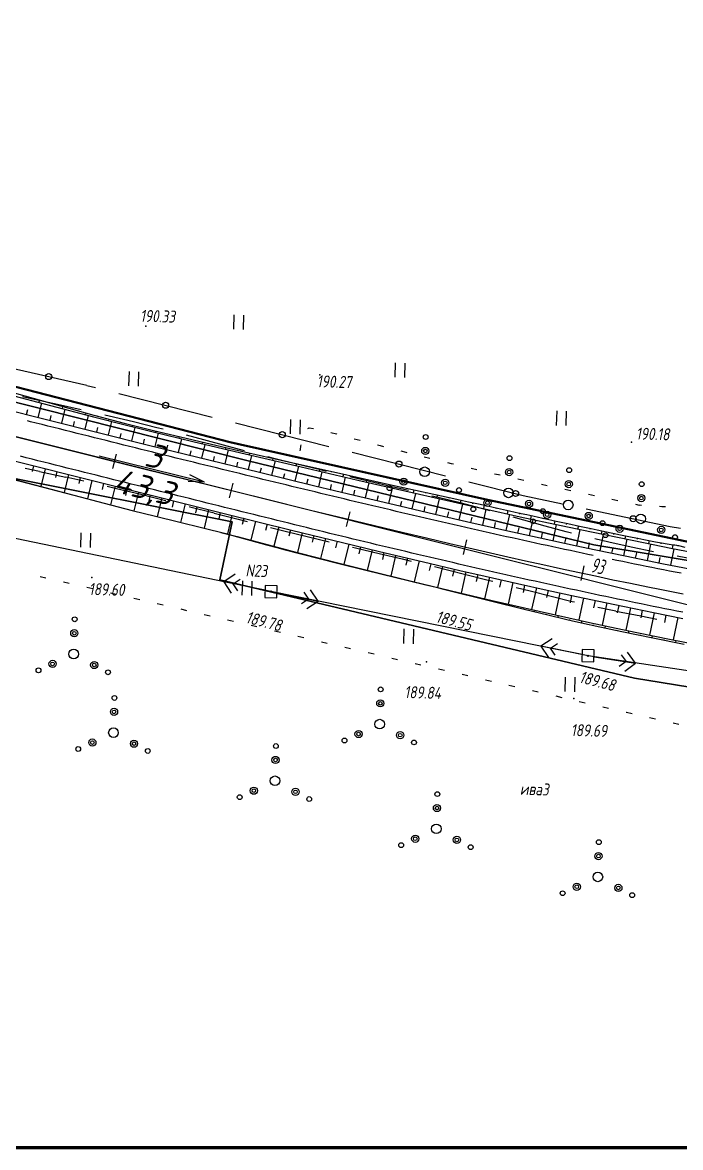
# Model space of a CAD drawing. Header units: millimetres. Extents: x 1808 to 2910, y -1045 to 155.
# Drawn here: x 1934.2 to 2043.6, y -535.7 to -348.6 of the extents above; entities that cross this region are included whole.
import ezdxf

# ---------------------------------------------------------------- set-up
doc = ezdxf.new("R2010")
doc.units = ezdxf.units.MM
doc.linetypes.add('CONTI', pattern=[0])
for name, color, linetype, lineweight in [('10', 1, 'Continuous', 35), ('КОПИЯ_ОСЬ_13_ОТКОСЫ', 7, 'Continuous', 30), ('КОПИЯ_ОСЬ_ГРАНИЦЫ_ПОЛОС', 7, 'Continuous', 30), ('ОСЬ_ВЕРХ_ПОКРЫТИЯ_ГРАНИЦЫ_ПОЛОС', 7, 'Continuous', 30), ('ОСЬ_ВЕРХ_ПОКРЫТИЯ_ОСЬ', 1, 'Continuous', 30), ('Уклоны ПЧ', 5, 'Continuous', 30)]:
    doc.layers.add(name, color=color, linetype=linetype, lineweight=lineweight)
for name, color, linetype in [('_Оформление', 7, 'Continuous'), ('_Ростелеком', 6, 'Continuous'), ('NAD_MDEFAULT', 7, 'CONTI'), ('PI_OTDEFAULT', 172, 'CONTI'), ('PI_TTDEFAULT', 5, 'CONTI'), ('PLN_O', 7, 'CONTI'), ('SIT_LDEFAULT', 7, 'CONTI'), ('USLZNDEFAULT', 7, 'CONTI'), ('ZAPSKDEFAULT', 7, 'CONTI'), ('КОПИЯ_ОСЬ_ТАНГЕНСЫ', 1, 'Continuous'), ('ОСЬ_ВЕРХ_ПОКРЫТИЯ_ПИКЕТЫ', 1, 'Continuous')]:
    doc.layers.add(name, color=color, linetype=linetype)
doc.styles.add('eskd', font='isocpeur.ttf', dxfattribs={"width": 1.2, "height": 2})
doc.styles.get("Standard").update_dxf_attribs({"font": 'isocpeui.ttf'})
doc.styles.add('ГОСТ', font='isocpeur.ttf', dxfattribs={"height": 4})
doc.linetypes.add('Связь', pattern='A,12.5,[130,ltypeshp.shx,S=1,R=-30,X=0,Y=0.9],1,[130,ltypeshp.shx,S=1,R=-30,X=0,Y=0.9],1,[130,ltypeshp.shx,S=1,R=-30,X=0,Y=0.9],4.5', length=19)

# ---------------------------------------------------------------- blocks, each defined once
blk = doc.blocks.new('BL_2011')
at = {"color": 0}
for p, q in [((0, 0), (0, 2.4)), ((1.6, 0), (1.6, 2.4))]:
    blk.add_line(p, q, dxfattribs=at)
blk = doc.blocks.new('BL_2010')
at = {"color": 0}
for centre, radius in [((0, 5.78), 0.4), ((0, 3.46), 0.6), ((0, 3.46), 0.3), ((0, 0), 0.8), ((-3.46, -1.74), 0.6), ((-3.46, -1.74), 0.3), ((3.46, -1.74), 0.6), ((3.46, -1.74), 0.3), ((-5.78, -2.88), 0.4), ((5.78, -2.88), 0.4)]:
    blk.add_circle(centre, radius, dxfattribs=at)
blk = doc.blocks.new('BL_27')
at = {"color": 0}
for p, q in [((1, 1), (-1, 1)), ((-1, 1), (-1, -1)), ((1, -1), (1, 1)), ((-1, -1), (1, -1))]:
    blk.add_line(p, q, dxfattribs=at)
blk.add_circle((0, 0), 0.1, dxfattribs=at)
blk = doc.blocks.new('*U64')
at = {"layer": 'КОПИЯ_ОСЬ_13_ОТКОСЫ'}
for points in [[(0, 0), (0.83, -7.87), (1.02, -9.96), (1.86, -27.85), (2.34, -42.64)], [(0, 0), (0.73, -7.88), (0.89, -9.97), (1.78, -27.85), (2.34, -42.64)], [(0.37, -3.98), (0.42, -3.98)], [(0.55, -5.97), (0.57, -5.97)], [(0.74, -7.97), (0.83, -7.96)], [(0.89, -9.96), (0.92, -9.96)], [(0.99, -11.96), (1.12, -11.95)], [(1.09, -13.96), (1.13, -13.95)], [(1.19, -15.95), (1.3, -15.95)], [(1.29, -17.95), (1.32, -17.95)], [(1.39, -19.95), (1.49, -19.94)], [(1.48, -21.95), (1.52, -21.94)], [(1.58, -23.94), (1.68, -23.94)], [(1.68, -25.94), (1.71, -25.94)], [(1.78, -27.94), (1.86, -27.93)], [(1.86, -29.94), (1.89, -29.94)], [(1.93, -31.94), (1.99, -31.93)], [(2.01, -33.93), (2.03, -33.93)], [(2.09, -35.93), (2.12, -35.93)], [(2.16, -37.93), (2.18, -37.93)], [(2.24, -39.93), (2.26, -39.93)], [(2.32, -41.93), (2.32, -41.93)]]:
    blk.add_lwpolyline(points, dxfattribs=at)
blk = doc.blocks.new('*U65')
at = {"layer": 'КОПИЯ_ОСЬ_13_ОТКОСЫ'}
blk.add_lwpolyline([(0, 0), (0.04, -0.8), (0.06, -1.8)], dxfattribs=at)
blk.add_lwpolyline([(0, 0), (0.04, -0.8), (0.06, -1.8)], dxfattribs=at)
blk = doc.blocks.new('*U66')
at = {"layer": 'КОПИЯ_ОСЬ_13_ОТКОСЫ'}
for points in [[(0, 0), (0.04, -0.8), (0.06, -1.8)], [(0, 0), (0.06, -1.8)]]:
    blk.add_lwpolyline(points, dxfattribs=at)
blk = doc.blocks.new('Стрелка')
at = {"layer": 'Уклоны ПЧ', "ltscale": 2}
for points in [[(-0.02, -0.05), (-0.02, 17.97)], [(-0.02, -0.05), (-0.58, 2.62)], [(-0.02, -0.05), (0.53, 2.62)]]:
    blk.add_lwpolyline(points, dxfattribs=at)

msp = doc.modelspace()

# ---------------------------------------------------------------- linework, layer by layer
at = {"layer": '10'}
for points in [[(2620.73, -395.22), (2606.59, -397.47), (2605.44, -387.39), (2553.12, -394.32), (2438.15, -413.26), (2438.66, -422.99), (2367.6, -436.36), (2276.23, -453.66), (2230.16, -457.47), (2219.73, -457.12), (2144.44, -454.6), (2029.16, -435.48), (1971.45, -421.43), (1894.92, -402.16), (1897.04, -393.04), (1863.68, -385.03)], [(2240.01, -477.5), (2240.65, -472.01), (2240.2, -471.95), (2239.56, -477.53), (2230.74, -478.42), (2136.9, -474.03), (2085.81, -465.74), (2087.63, -460.54), (2087.21, -460.39), (2085.35, -465.66), (2035.92, -457.65), (2035.92, -457.65), (1967.01, -441.3), (1969.04, -431.65), (1931.19, -424.12), (1868.59, -406.35), (1859.13, -404.23)], [(1859.13, -404.23), (1868.59, -406.35), (1931.19, -424.12), (1969.04, -431.65), (1967.01, -441.3), (2035.92, -457.65), (2035.92, -457.65), (2085.35, -465.66), (2087.21, -460.39), (2087.63, -460.54), (2085.81, -465.74), (2136.9, -474.03), (2230.74, -478.42), (2239.56, -477.53), (2240.2, -471.95), (2240.65, -472.01), (2240.01, -477.5), (2288.52, -472.64), (2369.33, -456.96)]]:
    msp.add_lwpolyline(points, dxfattribs=at)
at = {"layer": '_Оформление', "lineweight": 70, "ltscale": 200}
msp.add_lwpolyline([(2874.19, -249.78), (1824.77, -249.78), (1824.77, -535.66), (2874.19, -535.66)], close=True, dxfattribs=at)
at = {"layer": '_Ростелеком', "color": 5, "linetype": 'Связь', "const_width": 0.35}
msp.add_lwpolyline([(2340.52, -436.8), (2307.56, -442.93), (2280.91, -447.64), (2225.37, -453.95), (2190.43, -453.43), (2160.74, -450.96), (2125.77, -447.13), (2083.69, -441.64), (2045.94, -435.19), (2011.44, -427.96), (1968.81, -418.42), (1930.94, -408.64), (1895.72, -398.7), (1863.15, -387.28)], dxfattribs=at)
at = {"layer": 'PI_TTDEFAULT', "color": 5}
for p in [(1954.7, -399.12, 190.34), (1983.63, -407.21, 190.27), (2035.4, -418.41, 190.18), (1945.74, -440.87, 189.6), (1975.48, -443.23, 189.78), (2028.19, -453.91, 189.68), (2001.35, -454.89, 189.84), (2025.85, -460.98, 189.69)]:
    msp.add_point(p, dxfattribs=at)
at = {"layer": 'PLN_O'}
for p, q in [((1930.74, -405.69), (1944.86, -408.93)), ((1944.86, -408.94), (1946.34, -409.31)), ((1950.21, -410.29), (1965.73, -414.21)), ((1969.61, -415.18), (1985.13, -419.1)), ((1989, -420.07), (2004.52, -423.99)), ((2008.39, -424.96), (2017.41, -427.23)), ((2017.41, -427.24), (2023.97, -428.63)), ((2027.87, -429.46), (2041.83, -432.42)), ((2041.82, -432.43), (2043.55, -432.71))]:
    msp.add_line(p, q, dxfattribs=at)
for centre in [(1938.54, -407.48), (1957.97, -412.25), (1977.37, -417.14), (1996.76, -422.03), (2016.15, -426.92), (2035.69, -431.12)]:
    msp.add_circle(centre, 0.5, dxfattribs=at)
at = {"layer": 'SIT_LDEFAULT', "color": 7}
for p, q in [((1935.62, -411.16), (1934.19, -410.85)), ((1940.02, -412.13), (1935.62, -411.16)), ((1943.96, -413.01), (1940.02, -412.13)), ((1948.62, -414.06), (1947.86, -413.89)), ((1952.64, -415.01), (1948.62, -414.06)), ((1956.54, -415.98), (1952.64, -415.01)), ((1957.58, -416.25), (1956.54, -415.99)), ((1981.59, -416.12), (1981.86, -415.99)), ((1981.86, -416), (1982.56, -416.11)), ((1985.46, -416.79), (1986.36, -417.01)), ((1986.36, -417.01), (1986.44, -417.04)), ((1964.31, -418), (1961.46, -417.24)), ((1968.2, -419.03), (1964.31, -418)), ((1980.45, -419.07), (1980.49, -418.83)), ((1989.34, -417.81), (1990.31, -418.07)), ((1993.21, -418.84), (1993.61, -418.95)), ((1993.62, -418.94), (1994.18, -419.09)), ((1971.11, -419.82), (1968.2, -419.03)), ((1975.94, -421.08), (1974.99, -420.82)), ((1980.35, -419.82), (1980.38, -419.61)), ((1980.38, -419.61), (1980.45, -419.07)), ((1997.08, -419.84), (1997.92, -420.05)), ((1997.92, -420.05), (1998.06, -420.08)), ((2000.95, -420.8), (2001.92, -421.04)), ((1934.61, -422.71), (1937, -423.23)), ((1979.8, -422.06), (1975.94, -421.08)), ((1983.7, -423.01), (1979.8, -422.06)), ((2004.84, -421.77), (2005.42, -421.91)), ((2005.42, -421.91), (2005.82, -422.01)), ((2008.75, -422.7), (2009.72, -422.93)), ((1937, -423.24), (1941.4, -424.18)), ((1941.4, -424.17), (1944.38, -424.83)), ((1984.69, -423.24), (1983.7, -423.01)), ((1991.65, -424.88), (1988.58, -424.16)), ((2012.63, -423.63), (2013.32, -423.79)), ((2013.33, -423.78), (2013.6, -423.84)), ((2016.53, -424.51), (2017.51, -424.73)), ((1948.28, -425.72), (1949.84, -426.08)), ((1949.84, -426.08), (1953.88, -427.05)), ((1995.6, -425.8), (1991.65, -424.88)), ((1998.32, -426.43), (1995.6, -425.8)), ((2020.44, -425.36), (2021.42, -425.57)), ((2024.34, -426.21), (2025.32, -426.42)), ((1953.88, -427.06), (1957.94, -428.08)), ((1957.94, -428.08), (1957.99, -428.09)), ((2003.27, -427.61), (2002.21, -427.36)), ((2006.91, -428.5), (2003.28, -427.6)), ((2028.25, -427.05), (2028.27, -427.06)), ((2028.27, -427.06), (2029.24, -427.26)), ((2032.16, -427.89), (2033.14, -428.1)), ((1961.87, -429.08), (1962, -429.12)), ((1962, -429.12), (1966.05, -430.16)), ((1966.05, -430.17), (1970.04, -431.21)), ((2010.46, -429.42), (2006.91, -428.5)), ((2011.92, -429.81), (2010.46, -429.42)), ((2036.09, -428.71), (2036.67, -428.84)), ((2036.68, -428.83), (2037.07, -428.88)), ((2040.05, -429.05), (2040.46, -429.06)), ((2040.46, -429.07), (2041.07, -429.09)), ((1975.48, -443.23), (1917.98, -431.27)), ((1970.05, -431.21), (1971.55, -431.59)), ((2017.51, -431.35), (2015.77, -430.86)), ((2021.04, -432.33), (2017.51, -431.35)), ((1975.42, -432.58), (1977.86, -433.19)), ((1977.86, -433.19), (1981.7, -434.14)), ((2024.57, -433.28), (2021.04, -432.33)), ((2025.42, -433.5), (2024.57, -433.28)), ((1981.71, -434.13), (1985.14, -434.94)), ((2031.67, -435.04), (2029.3, -434.48)), ((2035.35, -435.84), (2031.67, -435.04)), ((1989.03, -435.86), (1989.55, -435.98)), ((1989.55, -435.98), (1993.47, -436.9)), ((1993.46, -436.91), (1997.29, -437.81)), ((2039.07, -436.6), (2035.35, -435.84)), ((2043.28, -437.41), (2042.99, -437.35)), ((2047.42, -438.2), (2043.28, -437.41)), ((1997.3, -437.79), (1998.78, -438.15)), ((2002.66, -439.08), (2004.61, -439.55)), ((2004.61, -439.55), (2008.1, -440.42)), ((1937.1, -440.71), (1938.08, -440.93)), ((1969.54, -440.36), (1967.65, -441.6)), ((1969.21, -441.92), (1970.39, -441.15)), ((2008.1, -440.42), (2011.59, -441.32)), ((2011.59, -441.33), (2012.35, -441.52)), ((1941, -441.61), (1941.97, -441.83)), ((1944.89, -442.51), (1945.87, -442.74)), ((1974.5, -443.02), (1967.65, -441.6)), ((1967.65, -441.6), (1968.89, -443.49)), ((1969.99, -443.1), (1969.21, -441.92)), ((2028.19, -453.91), (1975.48, -443.23)), ((1980.97, -443.32), (1981.75, -444.5)), ((1983.32, -444.81), (1982.07, -442.93)), ((2016.23, -442.53), (2018.55, -443.13)), ((2018.55, -443.13), (2022.04, -444.01)), ((1948.8, -443.42), (1949.77, -443.64)), ((1952.69, -444.32), (1953.67, -444.54)), ((1976.46, -443.43), (1983.32, -444.81)), ((1981.75, -444.5), (1980.58, -445.28)), ((1981.44, -446.07), (1983.32, -444.81)), ((2022.04, -444.01), (2025.54, -444.87)), ((2025.54, -444.87), (2025.94, -444.95)), ((1956.58, -445.23), (1957.56, -445.45)), ((1960.49, -446.12), (1961.47, -446.35)), ((1964.38, -447.03), (1965.36, -447.25)), ((2029.84, -445.82), (2032.81, -446.45)), ((2032.8, -446.46), (2036.95, -447.27)), ((1968.28, -447.93), (1969.25, -448.15)), ((1972.17, -448.84), (1973.15, -449.06)), ((2036.95, -447.27), (2039.64, -447.79)), ((1976.07, -449.75), (1977.05, -449.98)), ((1979.97, -450.65), (1980.94, -450.87)), ((1983.86, -451.56), (1984.84, -451.78)), ((1987.75, -452.47), (1988.73, -452.69)), ((2022.24, -451.07), (2020.35, -452.33)), ((2027.21, -453.71), (2020.35, -452.33)), ((2020.35, -452.33), (2021.6, -454.21)), ((2021.93, -452.64), (2023.1, -451.86)), ((2022.7, -453.82), (2021.93, -452.64)), ((1991.66, -453.37), (1992.63, -453.6)), ((1995.55, -454.28), (1996.53, -454.5)), ((2086.49, -462.73), (2028.19, -453.91)), ((2029.18, -454.06), (2036.1, -455.11)), ((2033.68, -453.73), (2034.52, -454.87)), ((2036.1, -455.11), (2034.76, -453.29)), ((1999.45, -455.18), (2000.42, -455.4)), ((2003.35, -456.08), (2004.33, -456.31)), ((2034.52, -454.87), (2033.39, -455.71)), ((2034.28, -456.45), (2036.1, -455.11)), ((2007.25, -456.98), (2008.22, -457.21)), ((2011.14, -457.88), (2012.12, -458.11)), ((2015.04, -458.78), (2016.01, -459)), ((2018.94, -459.69), (2019.91, -459.92)), ((2022.83, -460.59), (2023.81, -460.82)), ((2026.73, -461.49), (2027.71, -461.72)), ((2030.63, -462.39), (2031.6, -462.62)), ((2034.52, -463.29), (2034.56, -463.3)), ((2034.56, -463.3), (2035.5, -463.51)), ((2038.42, -464.18), (2039.4, -464.4)), ((2042.32, -465.06), (2043.3, -465.28))]:
    msp.add_line(p, q, dxfattribs=at)
at = {"layer": 'КОПИЯ_ОСЬ_13_ОТКОСЫ'}
for points in [[(1862.13, -391.56), (1865.5, -392.39), (1875.87, -394.95), (1904.85, -402.71), (1914.4, -405.75), (1931.69, -410.38), (1946, -414.16), (1951.04, -415.47), (1955.7, -416.62), (1962.5, -418.27), (1970.47, -420.17), (1980.48, -422.51), (1989.91, -424.7), (1998.94, -426.77), (2007.69, -428.75), (2013.03, -429.94), (2016.92, -430.79), (2023.73, -432.26), (2028.78, -433.32), (2035.5, -434.7), (2042.21, -436.05), (2046.6, -436.9)], [(1862.13, -391.56), (1865.5, -392.39), (1875.87, -394.95), (1904.85, -402.71), (1914.4, -405.75), (1931.69, -410.38), (1946, -414.16), (1951.04, -415.47), (1955.7, -416.62), (1962.5, -418.27), (1970.47, -420.17), (1980.48, -422.51), (1989.91, -424.7), (1998.94, -426.77), (2007.69, -428.75), (2013.03, -429.94), (2016.92, -430.79), (2023.73, -432.26), (2028.78, -433.32), (2035.5, -434.7), (2042.21, -436.05), (2046.6, -436.9)], [(1861.35, -394.87), (1864.68, -395.7), (1904.13, -405.57), (1913.71, -408.49), (1955.14, -418.86), (1973.58, -423.4), (1982.8, -425.64), (1989.3, -427.2), (1996.88, -429), (2002.71, -430.36), (2008.73, -431.74), (2014.37, -433.02), (2020.21, -434.31), (2026.06, -435.57), (2029.47, -436.29), (2034.35, -437.31), (2040.44, -438.54), (2046.55, -439.73)], [(1859.27, -403.63), (1862.5, -404.43), (1901.95, -414.31), (1911.77, -416.25), (1967.94, -430.31), (1978.92, -433.02), (1987.39, -435.09), (1993.52, -436.57), (2000.84, -438.31), (2006.89, -439.72), (2011.09, -440.68), (2016.47, -441.9), (2021.37, -442.99), (2026.27, -444.05), (2032.66, -445.4), (2039.05, -446.72), (2043.97, -447.7)], [(1931.81, -409.92), (1946.07, -413.88), (1951.09, -415.25), (1955.75, -416.39), (1962.57, -417.99), (1969.38, -419.58), (1979.6, -421.91), (1986.9, -423.56), (1995.66, -425.51), (2006.36, -427.86), (2007.33, -428.08), (2008.31, -428.29), (2010.25, -428.71), (2011.22, -428.94), (2012.19, -429.15), (2013.16, -429.36), (2014.14, -429.57), (2015.11, -429.8), (2016.08, -430.01), (2017.05, -430.22), (2018.02, -430.43), (2018.99, -430.65), (2019.96, -430.86), (2020.93, -431.07), (2022.87, -431.5), (2024.82, -431.92), (2026.76, -432.35), (2028.7, -432.75), (2029.68, -432.95), (2033.56, -433.78), (2035.51, -434.16), (2036.48, -434.36), (2037.45, -434.56), (2039.4, -434.94), (2040.38, -435.11), (2041.36, -435.27), (2042.34, -435.43), (2042.61, -435.47), (2042.87, -435.52), (2043.05, -435.55), (2043.23, -435.59), (2044.28, -435.84)], [(1935.08, -410.82), (1935.04, -410.97)], [(1937.01, -411.36), (1936.9, -411.75)], [(1934.88, -413.79), (1935.08, -412.98)], [(1936.82, -414.27), (1937.41, -411.89)], [(1938.94, -411.89), (1938.9, -412.03)], [(1940.7, -415.24), (1941.28, -412.91)], [(1940.86, -412.43), (1940.77, -412.78)], [(1942.79, -412.96), (1942.76, -413.08)], [(1938.76, -414.76), (1938.96, -413.96)], [(1942.64, -415.73), (1942.83, -414.95)], [(1944.58, -416.22), (1945.15, -413.93)], [(1944.72, -413.5), (1944.64, -413.8)], [(1946.65, -414.03), (1946.62, -414.13)], [(1948.46, -417.19), (1949.02, -414.94)], [(1948.57, -414.56), (1948.51, -414.81)], [(1950.5, -415.09), (1950.48, -415.17)], [(1946.52, -416.7), (1946.71, -415.94)], [(1950.4, -417.67), (1950.59, -416.93)], [(1952.34, -418.16), (1952.9, -415.93)], [(1952.44, -415.58), (1952.39, -415.8)], [(1954.39, -416.05), (1954.37, -416.13)], [(1956.22, -419.13), (1956.77, -416.88)], [(1956.33, -416.52), (1956.27, -416.76)], [(1958.28, -416.98), (1958.26, -417.06)], [(1954.28, -418.64), (1954.47, -417.9)], [(1958.16, -419.6), (1958.35, -418.86)], [(1960.1, -420.08), (1960.66, -417.82)], [(1960.22, -417.44), (1960.16, -417.7)], [(1962.17, -417.9), (1962.15, -417.99)], [(1963.99, -421.04), (1964.55, -418.76)], [(1964.12, -418.35), (1964.05, -418.64)], [(1966.07, -418.81), (1966.04, -418.9)], [(1962.05, -420.56), (1962.23, -419.81)], [(1965.93, -421.52), (1966.12, -420.76)], [(1967.87, -421.99), (1968.44, -419.68)], [(1968.01, -419.26), (1967.94, -419.56)], [(1969.96, -419.71), (1969.94, -419.81)], [(1971.76, -422.95), (1972.33, -420.6)], [(1971.91, -420.15), (1971.84, -420.49)], [(1973.86, -420.6), (1973.84, -420.71)], [(1936.03, -422.32), (1935.79, -423.28)], [(1969.81, -422.47), (1970, -421.7)], [(1973.7, -423.43), (1973.89, -422.64)], [(1975.64, -423.9), (1976.22, -421.51)], [(1975.81, -421.04), (1975.73, -421.4)], [(1977.76, -421.49), (1977.73, -421.61)], [(1979.53, -424.84), (1980.12, -422.43)], [(1979.71, -421.93), (1979.63, -422.31)], [(1981.66, -422.37), (1981.63, -422.5)], [(1928.43, -423.43), (1942.74, -427.19), (1947.76, -428.55), (1952.41, -429.73), (1956.29, -430.7), (1967.96, -433.58), (1968.92, -433.83), (1978.61, -436.38), (1988.32, -438.9), (1991.24, -439.63), (1999.04, -441.55), (2006.86, -443.43), (2012.24, -444.7), (2015.67, -445.49), (2020.08, -446.5), (2025, -447.59), (2028.44, -448.35), (2032.87, -449.29), (2036.32, -450.02), (2042.01, -451.18), (2047.7, -452.3)], [(1937.97, -422.8), (1937.23, -425.74)], [(1939.91, -423.29), (1939.66, -424.27)], [(1941.85, -423.78), (1941.1, -426.76)], [(1943.79, -424.26), (1943.54, -425.25)], [(1977.59, -424.37), (1977.78, -423.58)], [(1981.47, -425.32), (1981.67, -424.51)], [(1983.42, -425.79), (1984.01, -423.33)], [(1983.61, -422.81), (1983.52, -423.22)], [(1985.56, -423.26), (1985.53, -423.39)], [(1987.31, -426.72), (1987.9, -424.23)], [(1987.52, -423.69), (1987.42, -424.12)], [(1989.47, -424.13), (1989.44, -424.27)], [(1991.42, -424.57), (1991.32, -425.02)], [(1945.73, -424.75), (1944.97, -427.79)], [(1947.67, -425.23), (1947.42, -426.25)], [(1949.61, -425.72), (1948.83, -428.82)], [(1951.55, -426.2), (1951.29, -427.24)], [(1985.36, -426.26), (1985.56, -425.44)], [(1989.25, -427.19), (1989.45, -426.36)], [(1991.2, -427.65), (1991.79, -425.13)], [(1993.37, -425), (1993.34, -425.15)], [(1995.09, -428.58), (1995.69, -426.03)], [(1995.32, -425.44), (1995.22, -425.92)], [(1997.28, -425.87), (1997.24, -426.03)], [(1999.23, -426.29), (1999.12, -426.81)], [(1953.49, -426.69), (1952.71, -429.81)], [(1955.43, -427.17), (1955.17, -428.21)], [(1957.37, -427.66), (1956.59, -430.78)], [(1959.31, -428.15), (1959.05, -429.18)], [(1993.14, -428.11), (1993.34, -427.27)], [(1997.03, -429.04), (1997.23, -428.19)], [(1998.98, -429.49), (1999.58, -426.92)], [(2001.18, -426.72), (2001.15, -426.89)], [(2002.88, -430.4), (2003.48, -427.8)], [(2003.14, -427.15), (2003.02, -427.69)], [(2005.09, -427.58), (2005.05, -427.76)], [(2007.04, -428.01), (2006.92, -428.57)], [(1961.25, -428.63), (1960.47, -431.73)], [(1963.19, -429.12), (1962.93, -430.15)], [(1965.13, -429.6), (1964.36, -432.69)], [(1967.07, -430.09), (1966.81, -431.12)], [(2000.93, -429.95), (2001.13, -429.09)], [(2004.83, -430.85), (2005.03, -429.98)], [(2006.78, -431.3), (2007.38, -428.68)], [(2009, -428.44), (2008.96, -428.63)], [(2010.68, -432.18), (2011.27, -429.55)], [(2010.95, -428.87), (2010.82, -429.44)], [(2012.9, -429.3), (2012.86, -429.49)], [(2014.86, -429.74), (2014.72, -430.31)], [(2016.81, -430.16), (2016.77, -430.35)], [(1969.01, -430.57), (1968.25, -433.65)], [(1970.95, -431.05), (1970.7, -432.08)], [(1972.89, -431.53), (1972.12, -434.67)], [(1974.84, -432.01), (1974.58, -433.06)], [(2008.72, -431.74), (2008.93, -430.87)], [(2012.63, -432.62), (2012.83, -431.74)], [(2014.58, -433.06), (2015.17, -430.4)], [(2018.48, -433.93), (2019.07, -431.25)], [(2018.76, -430.6), (2018.63, -431.16)], [(2020.72, -431.02), (2020.68, -431.21)], [(2022.39, -434.78), (2022.97, -432.09)], [(2022.67, -431.46), (2022.55, -432)], [(2024.62, -431.88), (2024.58, -432.06)], [(1968.92, -433.84), (1969.89, -434.09), (1980.07, -436.76), (1986.58, -438.44), (1991.24, -439.63), (1999.04, -441.55), (2006.86, -443.43), (2012.24, -444.7), (2015.67, -445.49), (2020.08, -446.5), (2025, -447.59), (2028.44, -448.35), (2032.87, -449.29), (2036.32, -450.02), (2042.01, -451.18), (2047.7, -452.3)], [(1968.92, -433.84), (1974.72, -435.43), (1976.66, -435.95), (1977.63, -436.21), (1986.57, -438.48), (1991.24, -439.65), (2000.99, -442.04), (2002.94, -442.51), (2003.92, -442.75), (2012.21, -444.83), (2017.58, -446.15), (2021.5, -447.1), (2024.44, -447.8), (2025.61, -448.08), (2028.36, -448.71), (2029.35, -448.93), (2033.78, -449.87), (2038.97, -450.94), (2044.16, -451.98)], [(1976.78, -432.49), (1975.99, -435.69)], [(1978.72, -432.97), (1978.45, -434.04)], [(1980.66, -433.45), (1979.87, -436.71)], [(1982.6, -433.92), (1982.34, -435.01)], [(2016.53, -433.49), (2016.73, -432.61)], [(2020.44, -434.36), (2020.63, -433.46)], [(2026.3, -435.62), (2026.87, -432.92)], [(2026.58, -432.31), (2026.46, -432.83)], [(2028.53, -432.72), (2028.5, -432.89)], [(2030.22, -436.45), (2030.78, -433.74)], [(2030.49, -433.12), (2030.38, -433.65)], [(2032.45, -433.54), (2032.41, -433.72)], [(2034.41, -433.95), (2034.31, -434.46)], [(1972.78, -434.9), (1972.79, -434.85)], [(1974.71, -435.43), (1974.71, -435.41)], [(1984.55, -434.4), (1983.74, -437.71)], [(1986.49, -434.87), (1986.22, -435.98)], [(1988.43, -435.34), (1987.62, -438.72)], [(1990.38, -435.81), (1990.11, -436.94)], [(2024.35, -435.2), (2024.54, -434.31)], [(2028.26, -436.04), (2028.45, -435.14)], [(2034.13, -437.26), (2034.7, -434.54)], [(2036.37, -434.34), (2036.33, -434.51)], [(2038.05, -438.06), (2038.6, -435.33)], [(2038.33, -434.73), (2038.23, -435.25)], [(2040.3, -435.09), (2040.27, -435.27)], [(2042.27, -435.42), (2042.16, -436.04)], [(1976.64, -435.95), (1976.66, -435.87)], [(1978.58, -436.45), (1978.58, -436.42)], [(1980.51, -436.94), (1980.53, -436.88)], [(1982.45, -437.43), (1982.46, -437.41)], [(1992.32, -436.28), (1991.5, -439.7)], [(1994.27, -436.75), (1994, -437.89)], [(1996.21, -437.21), (1995.39, -440.66)], [(1998.16, -437.67), (1997.89, -438.82)], [(2032.17, -436.86), (2032.36, -435.95)], [(2036.09, -437.66), (2036.28, -436.76)], [(2040.01, -438.45), (2040.19, -437.54)], [(2041.97, -438.84), (2042.51, -436.1)], [(1984.39, -437.92), (1984.4, -437.88)], [(1986.33, -438.42), (1986.33, -438.4)], [(1988.27, -438.9), (1988.28, -438.88)], [(1990.21, -439.39), (1990.21, -439.38)], [(2000.1, -438.13), (1999.28, -441.61)], [(2002.05, -438.59), (2001.78, -439.75)], [(2004, -439.04), (2003.18, -442.55)], [(2005.95, -439.5), (2005.67, -440.67)], [(1992.15, -439.87), (1992.15, -439.86)], [(1994.09, -440.35), (1994.09, -440.34)], [(1996.04, -440.82), (1996.04, -440.82)], [(1997.98, -441.3), (1997.98, -441.3)], [(2007.9, -439.95), (2007.08, -443.49)], [(2009.85, -440.4), (2009.57, -441.58)], [(2011.79, -440.84), (2010.99, -444.41)], [(2013.75, -441.28), (2013.48, -442.47)], [(1999.92, -441.77), (1999.92, -441.77)], [(2001.86, -442.25), (2001.87, -442.24)], [(2003.81, -442.72), (2003.81, -442.71)], [(2005.75, -443.2), (2005.75, -443.2)], [(2015.7, -441.72), (2014.89, -445.31)], [(2017.65, -442.16), (2017.38, -443.36)], [(2019.6, -442.59), (2018.8, -446.21)], [(2021.55, -443.03), (2021.29, -444.23)], [(2007.69, -443.69), (2007.7, -443.63)], [(2009.63, -444.18), (2009.63, -444.16)], [(2011.57, -444.66), (2011.6, -444.55)], [(2013.51, -445.15), (2013.52, -445.11)], [(2023.51, -443.45), (2022.72, -447.08)], [(2025.46, -443.87), (2025.2, -445.09)], [(2027.42, -444.3), (2026.64, -447.95)], [(2029.37, -444.71), (2029.12, -445.93)], [(2031.33, -445.12), (2030.56, -448.8)], [(2015.45, -445.63), (2015.49, -445.45)], [(2017.39, -446.11), (2017.41, -446.05)], [(2019.34, -446.58), (2019.39, -446.34)], [(2021.28, -447.05), (2021.3, -446.97)], [(2033.29, -445.53), (2033.03, -446.76)], [(2035.25, -445.94), (2034.49, -449.63)], [(2037.21, -446.34), (2036.95, -447.57)], [(2039.17, -446.74), (2038.42, -450.45)], [(2023.22, -447.51), (2023.3, -447.21)], [(2025.17, -447.97), (2025.19, -447.87)], [(2027.12, -448.43), (2027.2, -448.07)], [(2029.07, -448.87), (2029.1, -448.75)], [(2031.03, -449.29), (2031.1, -448.92)], [(2041.13, -447.13), (2040.88, -448.37)], [(2043.09, -447.52), (2042.35, -451.25)], [(2032.98, -449.7), (2033.01, -449.58)], [(2034.94, -450.11), (2035.02, -449.74)], [(2036.9, -450.52), (2036.92, -450.4)], [(2038.86, -450.92), (2038.93, -450.55)], [(2040.82, -451.32), (2040.84, -451.19)], [(2042.78, -451.71), (2042.85, -451.35)]]:
    msp.add_lwpolyline(points, dxfattribs=at)
at = {"layer": 'КОПИЯ_ОСЬ_ГРАНИЦЫ_ПОЛОС'}
for points in [[(2029.03, -437.22), (2028.16, -437.04), (2027.19, -436.83), (2026.23, -436.63), (2025.26, -436.42), (2024.29, -436.22), (2023.32, -436.01), (2022.36, -435.8), (2021.39, -435.59), (2020.42, -435.38), (2019.46, -435.17), (2018.49, -434.95), (2017.53, -434.74), (2016.56, -434.53), (2015.59, -434.31), (2014.63, -434.1), (2013.66, -433.88), (2012.7, -433.67), (2011.73, -433.45), (2010.77, -433.23), (2009.8, -433.01), (2008.84, -432.79), (2007.87, -432.57), (2006.91, -432.35), (2005.94, -432.13), (2004.98, -431.91), (2004.01, -431.69), (2003.05, -431.47), (2002.08, -431.24), (2001.12, -431.02), (2000.15, -430.79), (1999.19, -430.57), (1998.23, -430.34), (1997.26, -430.12), (1996.3, -429.89), (1995.33, -429.66), (1994.37, -429.44), (1993.41, -429.21), (1992.44, -428.98), (1991.48, -428.75), (1990.52, -428.52), (1989.55, -428.29), (1988.59, -428.06), (1987.63, -427.83), (1986.66, -427.6), (1985.7, -427.37), (1984.74, -427.14), (1983.77, -426.9), (1982.81, -426.67), (1981.85, -426.44), (1980.89, -426.21), (1979.92, -425.97), (1978.96, -425.74), (1978, -425.5), (1977.03, -425.27), (1976.07, -425.04), (1975.11, -424.8), (1974.15, -424.57), (1973.18, -424.33), (1972.22, -424.09), (1971.26, -423.86), (1970.3, -423.62), (1969.33, -423.39), (1968.37, -423.15), (1967.41, -422.91), (1966.45, -422.68), (1965.48, -422.44), (1964.52, -422.2), (1963.56, -421.97), (1962.59, -421.73), (1961.63, -421.49), (1960.67, -421.25), (1959.71, -421.02), (1958.74, -420.78), (1957.78, -420.54), (1956.82, -420.3), (1955.86, -420.07), (1954.89, -419.83), (1953.92, -419.59), (1952.95, -419.34), (1951.98, -419.1), (1951.02, -418.86), (1950.05, -418.62), (1949.08, -418.37), (1948.11, -418.13), (1947.14, -417.89), (1946.17, -417.65), (1945.2, -417.4), (1944.23, -417.16), (1943.26, -416.92), (1942.29, -416.67), (1941.32, -416.43), (1940.35, -416.19), (1939.38, -415.95), (1938.41, -415.7), (1937.44, -415.46), (1936.48, -415.22), (1935.51, -414.98), (1935.03, -414.86)], [(2043.66, -440.19), (2042.69, -440), (2041.72, -439.81), (2040.75, -439.62), (2039.78, -439.43), (2038.81, -439.23), (2037.84, -439.04), (2036.87, -438.84), (2035.9, -438.65), (2034.94, -438.45), (2033.97, -438.25), (2033, -438.05), (2032.18, -437.88)]]:
    msp.add_lwpolyline(points, dxfattribs=at)
at = {"layer": 'КОПИЯ_ОСЬ_ТАНГЕНСЫ'}
msp.add_line((1860.31, -399.24), (2055.84, -448.19), dxfattribs=at)
at = {"layer": 'ОСЬ_ВЕРХ_ПОКРЫТИЯ_ГРАНИЦЫ_ПОЛОС'}
for points in [[(1861.35, -394.87), (1864.68, -395.7), (1904.13, -405.57), (1913.71, -408.49), (1955.14, -418.86), (1973.58, -423.4), (1982.8, -425.64), (1989.3, -427.2), (1996.88, -429), (2002.71, -430.36), (2008.73, -431.74), (2014.37, -433.02), (2020.21, -434.31), (2026.06, -435.57), (2029.47, -436.29), (2034.35, -437.31), (2040.44, -438.54), (2046.55, -439.73)], [(1859.27, -403.63), (1862.5, -404.43), (1901.95, -414.31), (1911.77, -416.25), (1967.94, -430.31), (1978.92, -433.02), (1987.39, -435.09), (1993.52, -436.57), (2000.84, -438.31), (2006.89, -439.72), (2011.09, -440.68), (2016.47, -441.9), (2021.37, -442.99), (2026.27, -444.05), (2032.66, -445.4), (2039.05, -446.72), (2043.97, -447.7)], [(2043.92, -446.67), (2042.93, -446.47), (2041.95, -446.28), (2040.97, -446.08), (2039.98, -445.88), (2039, -445.69), (2038.02, -445.49), (2037.04, -445.29), (2036.05, -445.09), (2035.07, -444.88), (2034.09, -444.68), (2033.11, -444.48), (2032.13, -444.27), (2031.15, -444.07), (2030.17, -443.86), (2029.19, -443.65), (2028.21, -443.44), (2027.23, -443.23), (2026.25, -443.02), (2025.27, -442.81), (2024.29, -442.6), (2023.31, -442.39), (2022.33, -442.17), (2021.35, -441.96), (2020.37, -441.74), (2019.39, -441.52), (2018.41, -441.31), (2017.44, -441.09), (2016.46, -440.87), (2015.48, -440.65), (2014.5, -440.43), (2013.53, -440.21), (2012.55, -439.99), (2011.57, -439.77), (2010.6, -439.54), (2009.62, -439.32), (2008.64, -439.1), (2007.67, -438.87), (2006.69, -438.65), (2005.72, -438.42), (2004.74, -438.19), (2003.77, -437.97), (2002.79, -437.74), (2001.82, -437.51), (2000.84, -437.28), (1999.87, -437.05), (1998.89, -436.82), (1997.92, -436.59), (1996.94, -436.36), (1995.97, -436.13), (1995, -435.89), (1994.02, -435.66), (1993.05, -435.43), (1992.08, -435.19), (1991.1, -434.96), (1990.13, -434.73), (1989.16, -434.49), (1988.18, -434.26), (1987.21, -434.02), (1986.24, -433.78), (1985.27, -433.55), (1984.29, -433.31), (1983.32, -433.07), (1982.35, -432.83), (1981.38, -432.6), (1980.41, -432.36), (1979.43, -432.12), (1978.46, -431.88), (1977.49, -431.64), (1976.52, -431.4), (1975.55, -431.16), (1974.58, -430.92), (1973.61, -430.68), (1972.64, -430.44), (1971.66, -430.2), (1970.69, -429.96), (1969.72, -429.72), (1968.75, -429.48), (1967.78, -429.23), (1966.81, -428.99), (1965.84, -428.75), (1964.87, -428.51), (1963.9, -428.27), (1962.93, -428.02), (1961.96, -427.78), (1960.99, -427.54), (1960.02, -427.3), (1959.05, -427.06), (1958.08, -426.81), (1957.11, -426.57), (1956.14, -426.33), (1955.17, -426.08), (1954.2, -425.84), (1953.23, -425.6), (1952.26, -425.36), (1951.29, -425.11), (1950.32, -424.87), (1949.35, -424.63), (1948.38, -424.38), (1947.41, -424.14), (1946.45, -423.9), (1945.48, -423.66), (1944.51, -423.41), (1943.54, -423.17), (1942.57, -422.93), (1941.6, -422.69), (1940.63, -422.44), (1939.66, -422.2), (1938.69, -421.96), (1937.72, -421.71), (1936.75, -421.47), (1935.78, -421.23), (1934.81, -420.99), (1933.84, -420.74)]]:
    msp.add_lwpolyline(points, dxfattribs=at)
at = {"layer": 'ОСЬ_ВЕРХ_ПОКРЫТИЯ_ОСЬ'}
msp.add_lwpolyline([(1878.57, -403.81), (1954.16, -422.74), (1954.16, -422.74), (1974.37, -427.78), (1982.07, -429.68), (1987.85, -431.09), (1992.67, -432.25), (1997.5, -433.41), (2001.36, -434.32), (2005.22, -435.22), (2009.08, -436.12), (2011.98, -436.78), (2014.88, -437.44), (2017.79, -438.09), (2020.69, -438.74), (2023.6, -439.38), (2026.51, -440.01), (2029.41, -440.63), (2032.33, -441.25), (2035.24, -441.85), (2038.15, -442.45), (2040.1, -442.85), (2042.04, -443.24), (2043.99, -443.62)], dxfattribs=at)
at = {"layer": 'ОСЬ_ВЕРХ_ПОКРЫТИЯ_ПИКЕТЫ'}
for p, q in [((1949.2, -422.79), (1949.81, -420.36)), ((1968.61, -427.64), (1969.21, -425.21)), ((1988.04, -432.42), (1988.63, -429.99)), ((2007.51, -437.04), (2008.07, -434.6)), ((2027.05, -441.4), (2027.57, -438.96)), ((2027.05, -441.4), (2027.57, -438.96))]:
    msp.add_line(p, q, dxfattribs=at)

# ---------------------------------------------------------------- block references
at = {"layer": 'USLZNDEFAULT', "color": 7, "rotation": 358.4120607792389}
for name, p in [('BL_2010', (2001.04, -423.31)), ('BL_2010', (2014.97, -426.82)), ('BL_2010', (2024.89, -428.82)), ('BL_2010', (2036.95, -431.14)), ('BL_27', (1975.48, -443.23)), ('BL_27', (2028.19, -453.91))]:
    msp.add_blockref(name, p, dxfattribs=at)
at = {"layer": 'ZAPSKDEFAULT', "color": 7, "rotation": 358.4120607792389}
for name, p in [('BL_2011', (1969.3, -399.61)), ('BL_2011', (1996.13, -407.6)), ('BL_2011', (1951.88, -409.03)), ('BL_2011', (2022.97, -415.59)), ('BL_2011', (1978.72, -417.02)), ('BL_2011', (1943.89, -435.86)), ('BL_2011', (1970.72, -443.85)), ('BL_2010', (1942.7, -453.61)), ('BL_2011', (1997.56, -451.85)), ('BL_2011', (2024.39, -459.84)), ('BL_2010', (1993.56, -465.27)), ('BL_2010', (1949.31, -466.69)), ('BL_2010', (1976.15, -474.69)), ('BL_2010', (2002.98, -482.68)), ('BL_2010', (2029.82, -490.67))]:
    msp.add_blockref(name, p, dxfattribs=at)
at = {"layer": 'КОПИЯ_ОСЬ_13_ОТКОСЫ', "rotation": 73.41206077923891}
for name, p in [('*U64', (1901.21, -417.26)), ('*U65', (1967.18, -433.38)), ('*U66', (1967.18, -433.38))]:
    msp.add_blockref(name, p, dxfattribs=at)
at = {"layer": 'Уклоны ПЧ', "rotation": 76.22438140689098}
msp.add_blockref('Стрелка', (1964.41, -424.98), dxfattribs=at)

# ---------------------------------------------------------------- texts
at = {"layer": 'NAD_MDEFAULT', "color": 7, "style": 'eskd', "oblique": 10, "width": 0.8}
for s, rotation, p in [('N23', 358.1429, (1971.25, -440.71)), ('ива3', 358.4121, (2016.85, -477.02))]:
    msp.add_text(s, height=2, rotation=rotation, dxfattribs=at).set_placement(p)
at = {"layer": 'PI_OTDEFAULT', "color": 172, "style": 'eskd', "oblique": 10, "width": 0.8}
for s, rotation, p in [('190.33', 358.4121, (1953.75, -398.36)), ('190.27', 358.4121, (1983.12, -409.25)), ('190.18', 358.4121, (2036.16, -417.95)), ('189.60', 358.4121, (1945.22, -443.79)), ('189.78', 345.4121, (1971.18, -448.39)), ('189.55', 345.4121, (2002.77, -448.29)), ('189.68', 345.4121, (2026.6, -458.32)), ('189.84', 358.4121, (1997.67, -460.93)), ('189.69', 358.4121, (2025.34, -467.24))]:
    msp.add_text(s, height=2, rotation=rotation, dxfattribs=at).set_placement(p)
at = {"layer": 'ОСЬ_ВЕРХ_ПОКРЫТИЯ_ПИКЕТЫ', "width": 0.6}
msp.add_text('93', height=2.5, rotation=347.8731, dxfattribs=at).set_placement((2028.52, -439.98))
at = {"layer": 'Уклоны ПЧ', "style": 'ГОСТ', "oblique": 15}
for s, p in [('3', (1954.27, -422.26)), ('43,3', (1949.04, -426.57))]:
    msp.add_text(s, height=4, rotation=345.9394, dxfattribs=at).set_placement(p)

doc.saveas('drawing.dxf')
